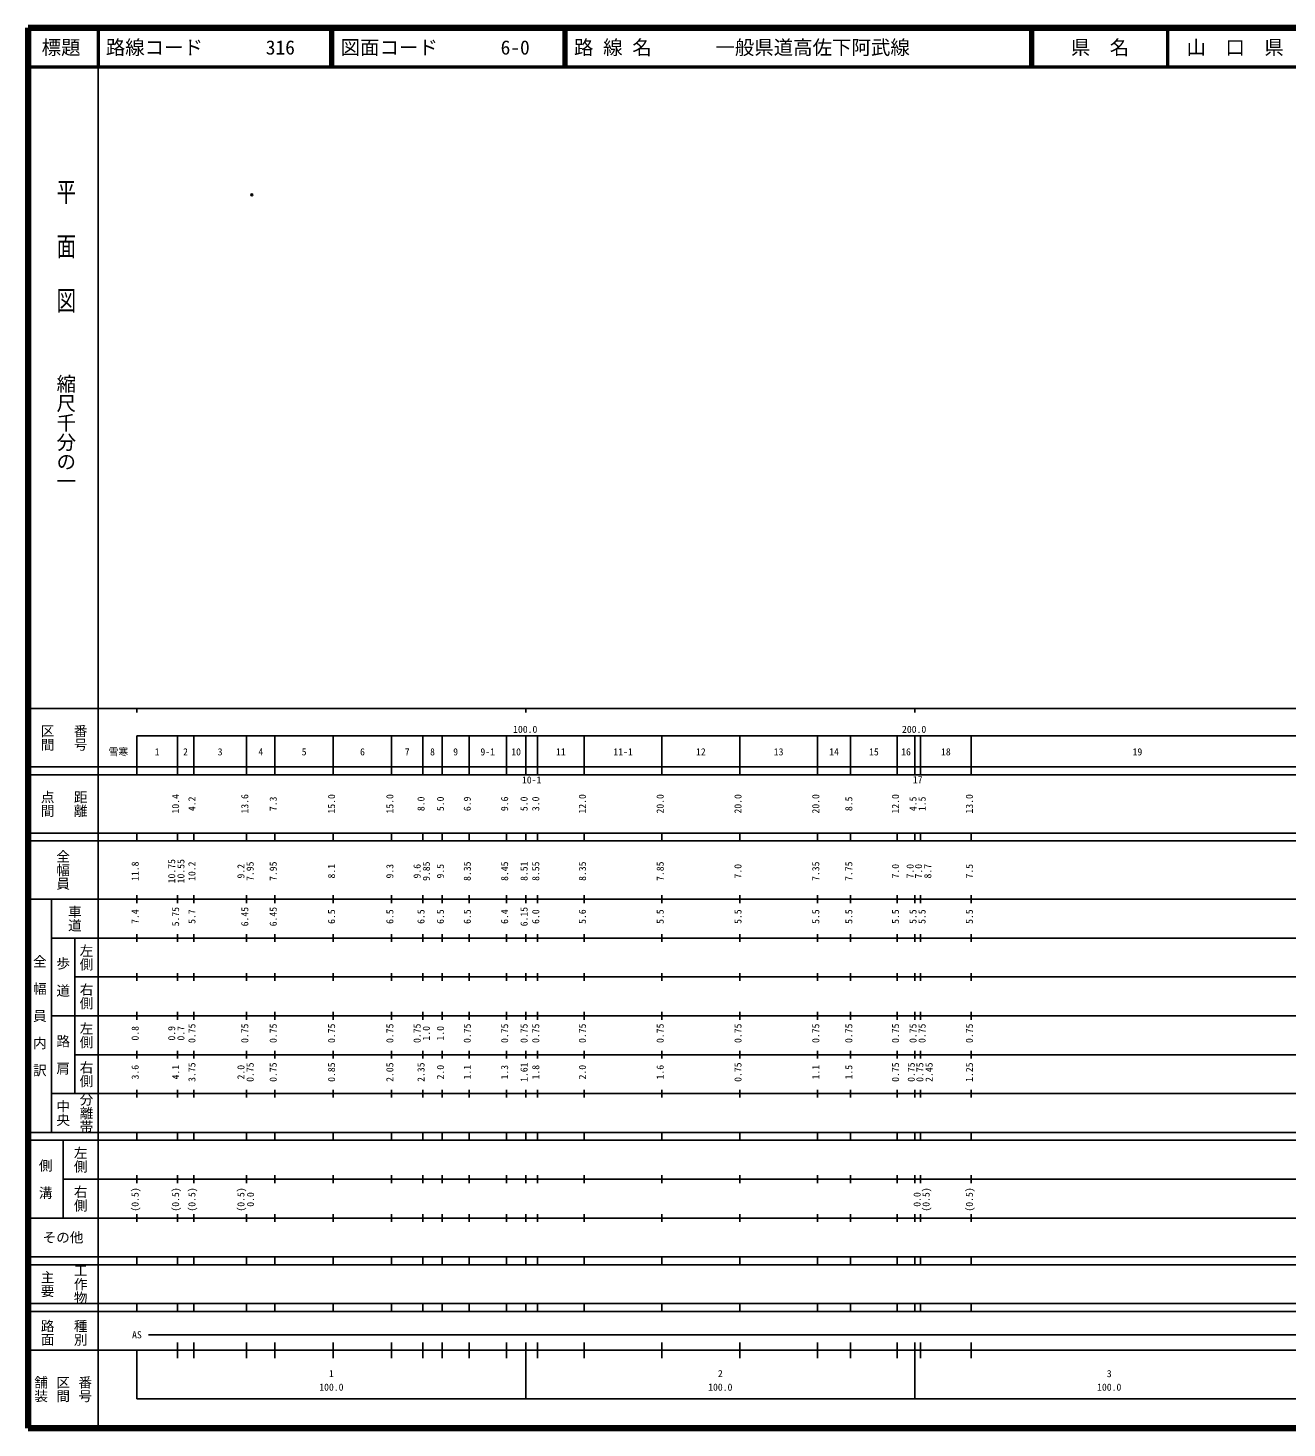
# Model space of a CAD drawing. Units: millimetres on the paper. Extents: x 40 to 680, y 20 to 380.
# Drawn here: x 40 to 363.7, y 20 to 380 of the extents above; entities that cross this region are included whole.
import ezdxf
from ezdxf.enums import TextEntityAlignment as Align

# ---------------------------------------------------------------- set-up
doc = ezdxf.new("R2010")
doc.units = ezdxf.units.MM
doc.header["$PDMODE"] = 32
doc.header["$PDSIZE"] = 0.5
doc.layers.add('M-OTRS', color=6, linetype='Continuous')
doc.layers.add('M-TTL-TXT', color=7, linetype='Continuous')
for name, color, linetype, lineweight in [('M-TTL', 2, 'Continuous', 140), ('M-TTL-BAND', 7, 'Continuous', 25), ('M-TTL-LINE', 7, 'Continuous', 50)]:
    doc.layers.add(name, color=color, linetype=linetype, lineweight=lineweight)
doc.styles.add('@ＭＳ ゴシック', font='')
doc.styles.add('ＭＳ ゴシック', font='')
doc.styles.get('@ＭＳ ゴシック').set_extended_font_data('@MS Gothic')
doc.styles.get('ＭＳ ゴシック').set_extended_font_data('MS Gothic')

msp = doc.modelspace()

# ---------------------------------------------------------------- linework, layer by layer
at = {"layer": 'M-OTRS'}
msp.add_point((97.535, 337.113), dxfattribs=at)
at = {"layer": 'M-TTL'}
for p, q in [((40, 380), (40, 20)), ((680, 380), (40, 380)), ((40, 20), (680, 20))]:
    msp.add_line(p, q, dxfattribs=at)
at = {"layer": 'M-TTL-BAND'}
for p, q in [((58, 370), (58, 20)), ((40, 205), (579, 205)), ((68, 205), (68, 204)), ((168, 205), (168, 204)), ((268, 205), (268, 204)), ((68, 198), (579, 198)), ((68, 198), (68, 188)), ((78.4, 188), (78.4, 198)), ((82.6, 188), (82.6, 198)), ((96.2, 188), (96.2, 198)), ((103.5, 188), (103.5, 198)), ((118.5, 188), (118.5, 198)), ((133.5, 188), (133.5, 198)), ((141.5, 188), (141.5, 198)), ((146.5, 188), (146.5, 198)), ((153.4, 188), (153.4, 198)), ((163, 188), (163, 198)), ((168, 188), (168, 198)), ((171, 188), (171, 198)), ((183, 188), (183, 198)), ((203, 188), (203, 198)), ((223, 188), (223, 198)), ((243, 188), (243, 198)), ((251.5, 188), (251.5, 198)), ((263.5, 188), (263.5, 198)), ((268, 188), (268, 198)), ((269.5, 188), (269.5, 198)), ((282.5, 188), (282.5, 198)), ((40, 190), (579, 190)), ((40, 188), (579, 188)), ((40, 173), (579, 173)), ((68, 171), (68, 173)), ((78.4, 171), (78.4, 173)), ((82.6, 171), (82.6, 173)), ((96.2, 171), (96.2, 173)), ((103.5, 171), (103.5, 173)), ((118.5, 171), (118.5, 173)), ((133.5, 171), (133.5, 173)), ((141.5, 171), (141.5, 173)), ((146.5, 171), (146.5, 173)), ((153.4, 171), (153.4, 173)), ((163, 171), (163, 173)), ((168, 171), (168, 173)), ((171, 171), (171, 173)), ((183, 171), (183, 173)), ((203, 171), (203, 173)), ((223, 171), (223, 173)), ((243, 171), (243, 173)), ((251.5, 171), (251.5, 173)), ((263.5, 171), (263.5, 173)), ((268, 171), (268, 173)), ((269.5, 171), (269.5, 173)), ((282.5, 171), (282.5, 173)), ((40, 171), (579, 171)), ((40, 156), (579, 156)), ((46, 96), (46, 156)), ((68, 155), (68, 157)), ((78.4, 155), (78.4, 157)), ((82.6, 155), (82.6, 157)), ((96.2, 155), (96.2, 157)), ((103.5, 155), (103.5, 157)), ((118.5, 155), (118.5, 157)), ((133.5, 155), (133.5, 157)), ((141.5, 155), (141.5, 157)), ((146.5, 155), (146.5, 157)), ((153.4, 155), (153.4, 157)), ((163, 155), (163, 157)), ((168, 155), (168, 157)), ((171, 155), (171, 157)), ((183, 155), (183, 157)), ((203, 155), (203, 157)), ((223, 155), (223, 157)), ((243, 155), (243, 157)), ((251.5, 155), (251.5, 157)), ((263.5, 155), (263.5, 157)), ((268, 155), (268, 157)), ((269.5, 155), (269.5, 157)), ((282.5, 155), (282.5, 157)), ((46, 146), (579, 146)), ((52, 146), (52, 106)), ((68, 145), (68, 147)), ((78.4, 145), (78.4, 147)), ((82.6, 145), (82.6, 147)), ((96.2, 145), (96.2, 147)), ((103.5, 145), (103.5, 147)), ((118.5, 145), (118.5, 147)), ((133.5, 145), (133.5, 147)), ((141.5, 145), (141.5, 147)), ((146.5, 145), (146.5, 147)), ((153.4, 145), (153.4, 147)), ((163, 145), (163, 147)), ((168, 145), (168, 147)), ((171, 145), (171, 147)), ((183, 145), (183, 147)), ((203, 145), (203, 147)), ((223, 145), (223, 147)), ((243, 145), (243, 147)), ((251.5, 145), (251.5, 147)), ((263.5, 145), (263.5, 147)), ((268, 145), (268, 147)), ((269.5, 145), (269.5, 147)), ((282.5, 145), (282.5, 147)), ((68, 135), (68, 137)), ((78.4, 135), (78.4, 137)), ((82.6, 135), (82.6, 137)), ((96.2, 135), (96.2, 137)), ((103.5, 135), (103.5, 137)), ((118.5, 135), (118.5, 137)), ((133.5, 135), (133.5, 137)), ((141.5, 135), (141.5, 137)), ((146.5, 135), (146.5, 137)), ((153.4, 135), (153.4, 137)), ((163, 135), (163, 137)), ((168, 135), (168, 137)), ((171, 135), (171, 137)), ((183, 135), (183, 137)), ((203, 135), (203, 137)), ((223, 135), (223, 137)), ((243, 135), (243, 137)), ((251.5, 135), (251.5, 137)), ((263.5, 135), (263.5, 137)), ((268, 135), (268, 137)), ((269.5, 135), (269.5, 137)), ((282.5, 135), (282.5, 137)), ((52, 136), (579, 136)), ((46, 126), (579, 126)), ((68, 125), (68, 127)), ((78.4, 125), (78.4, 127)), ((82.6, 125), (82.6, 127)), ((96.2, 125), (96.2, 127)), ((103.5, 125), (103.5, 127)), ((118.5, 125), (118.5, 127)), ((133.5, 125), (133.5, 127)), ((141.5, 125), (141.5, 127)), ((146.5, 125), (146.5, 127)), ((153.4, 125), (153.4, 127)), ((163, 125), (163, 127)), ((168, 125), (168, 127)), ((171, 125), (171, 127)), ((183, 125), (183, 127)), ((203, 125), (203, 127)), ((223, 125), (223, 127)), ((243, 125), (243, 127)), ((251.5, 125), (251.5, 127)), ((263.5, 125), (263.5, 127)), ((268, 125), (268, 127)), ((269.5, 125), (269.5, 127)), ((282.5, 125), (282.5, 127)), ((52, 116), (579, 116)), ((68, 115), (68, 117)), ((78.4, 115), (78.4, 117)), ((82.6, 115), (82.6, 117)), ((96.2, 115), (96.2, 117)), ((103.5, 115), (103.5, 117)), ((118.5, 115), (118.5, 117)), ((133.5, 115), (133.5, 117)), ((141.5, 115), (141.5, 117)), ((146.5, 115), (146.5, 117)), ((153.4, 115), (153.4, 117)), ((163, 115), (163, 117)), ((168, 115), (168, 117)), ((171, 115), (171, 117)), ((183, 115), (183, 117)), ((203, 115), (203, 117)), ((223, 115), (223, 117)), ((243, 115), (243, 117)), ((251.5, 115), (251.5, 117)), ((263.5, 115), (263.5, 117)), ((268, 115), (268, 117)), ((269.5, 115), (269.5, 117)), ((282.5, 115), (282.5, 117)), ((46, 106), (579, 106)), ((68, 105), (68, 107)), ((78.4, 105), (78.4, 107)), ((82.6, 105), (82.6, 107)), ((96.2, 105), (96.2, 107)), ((103.5, 105), (103.5, 107)), ((118.5, 105), (118.5, 107)), ((133.5, 105), (133.5, 107)), ((141.5, 105), (141.5, 107)), ((146.5, 105), (146.5, 107)), ((153.4, 105), (153.4, 107)), ((163, 105), (163, 107)), ((168, 105), (168, 107)), ((171, 105), (171, 107)), ((183, 105), (183, 107)), ((203, 105), (203, 107)), ((223, 105), (223, 107)), ((243, 105), (243, 107)), ((251.5, 105), (251.5, 107)), ((263.5, 105), (263.5, 107)), ((268, 105), (268, 107)), ((269.5, 105), (269.5, 107)), ((282.5, 105), (282.5, 107)), ((40, 96), (579, 96)), ((40, 94), (579, 94)), ((49, 94), (49, 74)), ((68, 94), (68, 96)), ((78.4, 94), (78.4, 96)), ((82.6, 94), (82.6, 96)), ((96.2, 94), (96.2, 96)), ((103.5, 94), (103.5, 96)), ((118.5, 94), (118.5, 96)), ((133.5, 94), (133.5, 96)), ((141.5, 94), (141.5, 96)), ((146.5, 94), (146.5, 96)), ((153.4, 94), (153.4, 96)), ((163, 94), (163, 96)), ((168, 94), (168, 96)), ((171, 94), (171, 96)), ((183, 94), (183, 96)), ((203, 94), (203, 96)), ((223, 94), (223, 96)), ((243, 94), (243, 96)), ((251.5, 94), (251.5, 96)), ((263.5, 94), (263.5, 96)), ((268, 94), (268, 96)), ((269.5, 94), (269.5, 96)), ((282.5, 94), (282.5, 96)), ((49, 84), (579, 84)), ((68, 83), (68, 85)), ((78.4, 83), (78.4, 85)), ((82.6, 83), (82.6, 85)), ((96.2, 83), (96.2, 85)), ((103.5, 83), (103.5, 85)), ((118.5, 83), (118.5, 85)), ((133.5, 83), (133.5, 85)), ((141.5, 83), (141.5, 85)), ((146.5, 83), (146.5, 85)), ((153.4, 83), (153.4, 85)), ((163, 83), (163, 85)), ((168, 83), (168, 85)), ((171, 83), (171, 85)), ((183, 83), (183, 85)), ((203, 83), (203, 85)), ((223, 83), (223, 85)), ((243, 83), (243, 85)), ((251.5, 83), (251.5, 85)), ((263.5, 83), (263.5, 85)), ((268, 83), (268, 85)), ((269.5, 83), (269.5, 85)), ((282.5, 83), (282.5, 85)), ((40, 74), (579, 74)), ((68, 73), (68, 75)), ((78.4, 73), (78.4, 75)), ((82.6, 73), (82.6, 75)), ((96.2, 73), (96.2, 75)), ((103.5, 73), (103.5, 75)), ((118.5, 73), (118.5, 75)), ((133.5, 73), (133.5, 75)), ((141.5, 73), (141.5, 75)), ((146.5, 73), (146.5, 75)), ((153.4, 73), (153.4, 75)), ((163, 73), (163, 75)), ((168, 73), (168, 75)), ((171, 73), (171, 75)), ((183, 73), (183, 75)), ((203, 73), (203, 75)), ((223, 73), (223, 75)), ((243, 73), (243, 75)), ((251.5, 73), (251.5, 75)), ((263.5, 73), (263.5, 75)), ((268, 73), (268, 75)), ((269.5, 73), (269.5, 75)), ((282.5, 73), (282.5, 75)), ((40, 64), (579, 64)), ((40, 62), (579, 62)), ((68, 62), (68, 64)), ((78.4, 62), (78.4, 64)), ((82.6, 62), (82.6, 64)), ((96.2, 62), (96.2, 64)), ((103.5, 62), (103.5, 64)), ((118.5, 62), (118.5, 64)), ((133.5, 62), (133.5, 64)), ((141.5, 62), (141.5, 64)), ((146.5, 62), (146.5, 64)), ((153.4, 62), (153.4, 64)), ((163, 62), (163, 64)), ((168, 62), (168, 64)), ((171, 62), (171, 64)), ((183, 62), (183, 64)), ((203, 62), (203, 64)), ((223, 62), (223, 64)), ((243, 62), (243, 64)), ((251.5, 62), (251.5, 64)), ((263.5, 62), (263.5, 64)), ((268, 62), (268, 64)), ((269.5, 62), (269.5, 64)), ((282.5, 62), (282.5, 64)), ((40, 52), (579, 52)), ((68, 50), (68, 52)), ((78.4, 50), (78.4, 52)), ((82.6, 50), (82.6, 52)), ((96.2, 50), (96.2, 52)), ((103.5, 50), (103.5, 52)), ((118.5, 50), (118.5, 52)), ((133.5, 50), (133.5, 52)), ((141.5, 50), (141.5, 52)), ((146.5, 50), (146.5, 52)), ((153.4, 50), (153.4, 52)), ((163, 50), (163, 52)), ((168, 50), (168, 52)), ((171, 50), (171, 52)), ((183, 50), (183, 52)), ((203, 50), (203, 52)), ((223, 50), (223, 52)), ((243, 50), (243, 52)), ((251.5, 50), (251.5, 52)), ((263.5, 50), (263.5, 52)), ((268, 50), (268, 52)), ((269.5, 50), (269.5, 52)), ((282.5, 50), (282.5, 52)), ((40, 50), (579, 50)), ((71, 44), (565, 44)), ((40, 40), (579, 40)), ((68, 40), (68, 27.5)), ((78.4, 38), (78.4, 42)), ((82.6, 38), (82.6, 42)), ((96.2, 38), (96.2, 42)), ((103.5, 38), (103.5, 42)), ((118.5, 38), (118.5, 42)), ((133.5, 38), (133.5, 42)), ((141.5, 38), (141.5, 42)), ((146.5, 38), (146.5, 42)), ((153.4, 38), (153.4, 42)), ((163, 38), (163, 42)), ((168, 27.5), (168, 42)), ((171, 38), (171, 42)), ((183, 38), (183, 42)), ((203, 38), (203, 42)), ((223, 38), (223, 42)), ((243, 38), (243, 42)), ((251.5, 38), (251.5, 42)), ((263.5, 38), (263.5, 42)), ((268, 27.5), (268, 42)), ((269.5, 38), (269.5, 42)), ((282.5, 38), (282.5, 42)), ((68, 27.5), (579, 27.5))]:
    msp.add_line(p, q, dxfattribs=at)
at = {"layer": 'M-TTL-LINE'}
for p, q in [((58, 380), (58, 370)), ((117.75, 380), (117.75, 370)), ((118.25, 380), (118.25, 370)), ((177.75, 380), (177.75, 370)), ((178.25, 380), (178.25, 370)), ((297.75, 380), (297.75, 370)), ((298.25, 380), (298.25, 370)), ((333, 380), (333, 370)), ((40, 370), (680, 370))]:
    msp.add_line(p, q, dxfattribs=at)

# ---------------------------------------------------------------- texts
at = {"layer": 'M-TTL-BAND', "style": '@ＭＳ ゴシック', "width": 1.4}
msp.add_text('平  面  図', height=3.666, rotation=270, dxfattribs=at).set_placement((49.777, 306.475), align=Align.MIDDLE_RIGHT)
at = {"layer": 'M-TTL-BAND', "style": '@ＭＳ ゴシック'}
msp.add_text('縮尺千分の一', height=3.666, rotation=270, dxfattribs=at).set_placement((49.777, 261.03), align=Align.MIDDLE_RIGHT)
for s, p in [('区間', (45, 197.5)), ('番号', (53.5, 197.5)), ('点間', (45, 180.5)), ('距離', (53.5, 180.5)), ('全幅員', (49, 163.5)), ('車道', (52, 151)), ('左側', (55, 141)), ('全\u3000幅\u3000員\u3000内\u3000訳', (43, 126)), ('歩\u3000道', (49, 136)), ('右側', (55, 131)), ('左側', (55, 121)), ('路\u3000肩', (49, 116)), ('右側', (55, 111)), ('分離帯', (55, 101)), ('中央', (49, 101)), ('左側', (53.5, 89)), ('側\u3000溝', (44.5, 84)), ('右側', (53.5, 79)), ('工作物', (53.5, 57)), ('主要', (45, 57)), ('路面', (45, 44.5)), ('種別', (53.5, 44.5)), ('舗装', (43.333, 30)), ('区間', (49, 30)), ('番号', (54.667, 30))]:
    msp.add_text(s, height=2.566, rotation=270, dxfattribs=at).set_placement(p, align=Align.MIDDLE_CENTER)
at = {"layer": 'M-TTL-BAND', "style": 'ＭＳ ゴシック'}
for s, p in [('100.0', (167.844, 198.195)), ('200.0', (267.844, 198.195)), ('雪寒', (63.261, 192.405)), ('1', (73.2, 192.405)), ('2', (80.5, 192.405)), ('3', (89.4, 192.405)), ('4', (99.85, 192.405)), ('5', (111, 192.405)), ('6', (126, 192.405)), ('7', (137.5, 192.405)), ('8', (144, 192.405)), ('9', (149.95, 192.405)), ('9-1', (158.2, 192.405)), ('10', (165.5, 192.405)), ('11', (177, 192.405)), ('11-1', (193, 192.405)), ('12', (213, 192.405)), ('13', (233, 192.405)), ('14', (247.25, 192.405)), ('15', (257.5, 192.405)), ('16', (265.75, 192.405)), ('18', (276, 192.405)), ('19', (325.25, 192.405)), ('10-1', (169.5, 185.18)), ('17', (268.75, 185.245)), ('AS', (68, 42.5)), ('1', (118, 32.523)), ('2', (218, 32.523)), ('3', (318, 32.523)), ('100.0', (118, 29.033)), ('100.0', (218, 29.033)), ('100.0', (318, 29.033))]:
    msp.add_text(s, height=1.833, dxfattribs=at).set_placement(p, align=Align.BOTTOM_CENTER)
for s, p in [('10.4', (79.4, 180.5)), ('4.2', (83.6, 180.5)), ('13.6', (97.2, 180.5)), ('7.3', (104.5, 180.5)), ('15.0', (119.5, 180.5)), ('15.0', (134.5, 180.5)), ('8.0', (142.5, 180.5)), ('5.0', (147.5, 180.5)), ('6.9', (154.4, 180.5)), ('9.6', (164, 180.5)), ('5.0', (169, 180.5)), ('3.0', (172, 180.5)), ('12.0', (184, 180.5)), ('20.0', (204, 180.5)), ('20.0', (224, 180.5)), ('20.0', (244, 180.5)), ('8.5', (252.5, 180.5)), ('12.0', (264.5, 180.5)), ('4.5', (269, 180.5)), ('1.5', (271.351, 180.5)), ('13.0', (283.5, 180.5)), ('10.75', (78.4, 163.174)), ('10.55', (80.77, 163.174)), ('11.8', (69, 163.174)), ('10.2', (83.6, 163.174)), ('9.2', (96.2, 163.174)), ('7.95', (98.57, 163.174)), ('7.95', (104.5, 163.174)), ('8.1', (119.5, 163.174)), ('9.3', (134.5, 163.174)), ('9.6', (141.5, 163.174)), ('9.85', (143.87, 163.174)), ('9.5', (147.5, 163.174)), ('8.35', (154.4, 163.174)), ('8.45', (164, 163.174)), ('8.51', (169, 163.174)), ('8.55', (172, 163.174)), ('8.35', (184, 163.174)), ('7.85', (204, 163.174)), ('7.0', (224, 163.174)), ('7.35', (244, 163.174)), ('7.75', (252.5, 163.174)), ('7.0', (264.5, 163.174)), ('7.0', (268.272, 163.174)), ('7.0', (270.431, 163.174)), ('8.7', (272.801, 163.174)), ('7.5', (283.5, 163.174)), ('7.4', (69, 151.5)), ('5.75', (79.4, 151.5)), ('5.7', (83.6, 151.5)), ('6.45', (97.2, 151.5)), ('6.45', (104.5, 151.5)), ('6.5', (119.5, 151.5)), ('6.5', (134.5, 151.5)), ('6.5', (142.5, 151.5)), ('6.5', (147.5, 151.5)), ('6.5', (154.4, 151.5)), ('6.4', (164, 151.5)), ('6.15', (169, 151.5)), ('6.0', (172, 151.5)), ('5.6', (184, 151.5)), ('5.5', (204, 151.5)), ('5.5', (224, 151.5)), ('5.5', (244, 151.5)), ('5.5', (252.5, 151.5)), ('5.5', (264.5, 151.5)), ('5.5', (269, 151.5)), ('5.5', (271.327, 151.5)), ('5.5', (283.5, 151.5)), ('0.8', (69, 121.5)), ('0.9', (78.4, 121.5)), ('0.7', (80.77, 121.5)), ('0.75', (83.6, 121.5)), ('0.75', (97.2, 121.5)), ('0.75', (104.5, 121.5)), ('0.75', (119.5, 121.5)), ('0.75', (134.5, 121.5)), ('0.75', (141.5, 121.5)), ('1.0', (143.87, 121.5)), ('1.0', (147.5, 121.5)), ('0.75', (154.4, 121.5)), ('0.75', (164, 121.5)), ('0.75', (169, 121.5)), ('0.75', (172, 121.5)), ('0.75', (184, 121.5)), ('0.75', (204, 121.5)), ('0.75', (224, 121.5)), ('0.75', (244, 121.5)), ('0.75', (252.5, 121.5)), ('0.75', (264.5, 121.5)), ('0.75', (269, 121.5)), ('0.75', (271.327, 121.5)), ('0.75', (283.5, 121.5)), ('3.6', (69, 111.5)), ('4.1', (79.4, 111.5)), ('3.75', (83.6, 111.5)), ('2.0', (96.2, 111.5)), ('0.75', (98.57, 111.5)), ('0.75', (104.5, 111.5)), ('0.85', (119.5, 111.5)), ('2.05', (134.5, 111.5)), ('2.35', (142.5, 111.5)), ('2.0', (147.5, 111.5)), ('1.1', (154.4, 111.5)), ('1.3', (164, 111.5)), ('1.61', (169, 111.5)), ('1.8', (172, 111.5)), ('2.0', (184, 111.5)), ('1.6', (204, 111.5)), ('0.75', (224, 111.5)), ('1.1', (244, 111.5)), ('1.5', (252.5, 111.5)), ('0.75', (264.5, 111.5)), ('0.75', (268.555, 111.5)), ('0.75', (270.771, 111.5)), ('2.45', (273.141, 111.5)), ('1.25', (283.5, 111.5)), ('(0.5)', (69, 78.764)), ('(0.5)', (79.4, 78.764)), ('(0.5)', (83.6, 78.764)), ('(0.5)', (96.2, 78.764)), ('0.0', (98.66, 78.764)), ('0.0', (270.068, 78.764)), ('(0.5)', (272.366, 78.764)), ('(0.5)', (283.5, 78.764))]:
    msp.add_text(s, height=1.833, rotation=90, dxfattribs=at).set_placement(p, align=Align.BOTTOM_CENTER)
msp.add_text('その他', height=2.566, dxfattribs=at).set_placement((49, 69), align=Align.MIDDLE_CENTER)
at = {"layer": 'M-TTL-TXT', "style": 'ＭＳ ゴシック'}
for s, p in [('標題', (48.5, 375)), ('県\u3000名', (315.625, 375)), ('山\u3000口\u3000県', (350.375, 375))]:
    msp.add_text(s, height=3.666, dxfattribs=at).set_placement(p, align=Align.MIDDLE_CENTER)
for s, p in [('路線コード', (60, 375)), ('316', (101.142, 375)), ('図面コード', (120.38, 375)), ('6-0', (161.521, 375)), ('路 線 名', (180.38, 375)), ('一般県道高佐下阿武線', (216.734, 375))]:
    msp.add_text(s, height=3.666, dxfattribs=at).set_placement(p, align=Align.MIDDLE_LEFT)

doc.saveas('drawing.dxf')
